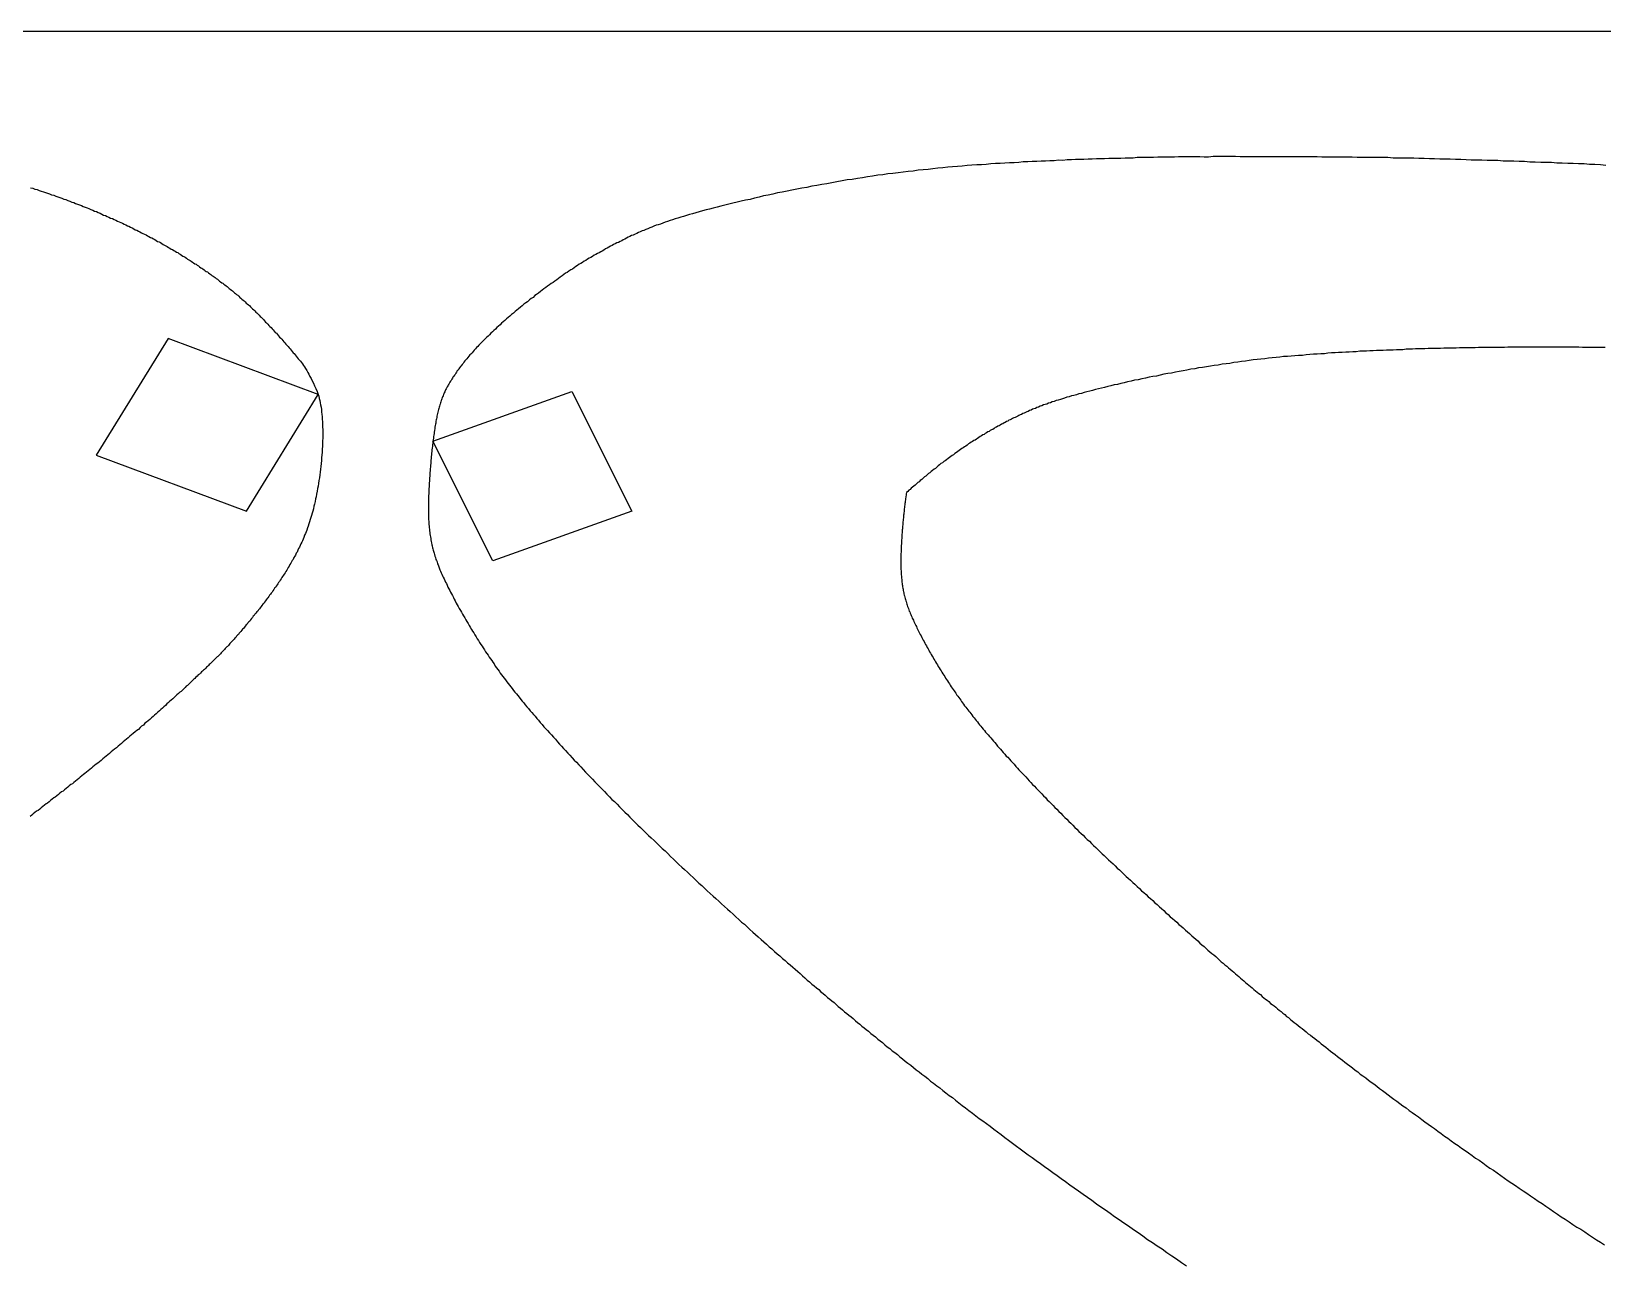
# Model space of a CAD drawing. Header units: millimetres. Extents: x 41 to 1041, y 1148 to 1248.
# Drawn here: x 212.14 to 248.56, y 1219.2 to 1247.8 of the extents above; entities that cross this region are included whole.
import ezdxf

# ---------------------------------------------------------------- set-up
doc = ezdxf.new("R2010")
doc.units = ezdxf.units.MM

msp = doc.modelspace()

# ---------------------------------------------------------------- linework, layer by layer
msp.add_line((1041.281, 1247.802), (41.311, 1247.802))
at = {"color": 3}
for p, q in [((215.309, 1240.685), (213.642, 1237.98)), ((218.789, 1239.387), (215.309, 1240.685)), ((217.122, 1236.682), (218.789, 1239.387)), ((221.447, 1238.305), (224.666, 1239.454)), ((224.666, 1239.454), (226.053, 1236.682)), ((222.835, 1235.533), (221.447, 1238.305)), ((213.642, 1237.98), (217.122, 1236.682)), ((226.053, 1236.682), (222.835, 1235.533))]:
    msp.add_line(p, q, dxfattribs=at)
for points in [[(248.634, 1244.698, 0), (248.507, 1244.708, 0), (248.38, 1244.718, 0), (248.253, 1244.719, 0), (248.126, 1244.729, 0), (248, 1244.73, 0), (247.873, 1244.74, 0), (247.747, 1244.741, 0), (247.622, 1244.751, 0), (247.496, 1244.752, 0), (247.371, 1244.762, 0), (247.246, 1244.763, 0), (247.121, 1244.763, 0), (246.996, 1244.773, 0), (246.871, 1244.774, 0), (246.747, 1244.784, 0), (246.623, 1244.785, 0), (246.499, 1244.795, 0), (246.375, 1244.796, 0), (246.251, 1244.796, 0), (246.128, 1244.807, 0), (246.005, 1244.807, 0), (245.882, 1244.808, 0), (245.759, 1244.818, 0), (245.637, 1244.818, 0), (245.514, 1244.819, 0), (245.392, 1244.829, 0), (245.27, 1244.83, 0), (245.148, 1244.83, 0), (245.027, 1244.841, 0), (244.905, 1244.841, 0), (244.784, 1244.842, 0), (244.663, 1244.852, 0), (244.542, 1244.852, 0), (244.421, 1244.853, 0), (244.301, 1244.853, 0), (244.181, 1244.864, 0), (244.06, 1244.864, 0), (243.94, 1244.865, 0), (243.821, 1244.865, 0), (243.701, 1244.865, 0), (243.582, 1244.876, 0), (243.462, 1244.876, 0), (243.343, 1244.877, 0), (243.225, 1244.877, 0), (243.106, 1244.878, 0), (242.988, 1244.878, 0), (242.87, 1244.878, 0), (242.752, 1244.889, 0), (242.634, 1244.889, 0), (242.517, 1244.89, 0), (242.4, 1244.89, 0), (242.284, 1244.891, 0), (242.168, 1244.891, 0), (242.052, 1244.891, 0), (241.937, 1244.892, 0), (241.822, 1244.892, 0), (241.707, 1244.893, 0), (241.593, 1244.893, 0), (241.479, 1244.894, 0), (241.366, 1244.894, 0), (241.253, 1244.894, 0), (241.141, 1244.895, 0), (241.029, 1244.895, 0), (240.918, 1244.896, 0), (240.807, 1244.896, 0), (240.697, 1244.896, 0), (240.588, 1244.897, 0), (240.479, 1244.897, 0), (240.37, 1244.898, 0), (240.263, 1244.898, 0), (240.155, 1244.898, 0), (240.049, 1244.899, 0), (239.943, 1244.899, 0), (239.838, 1244.899, 0), (239.734, 1244.9, 0), (239.63, 1244.9, 0), (239.527, 1244.901, 0), (239.425, 1244.891, 0), (239.324, 1244.891, 0), (239.223, 1244.892, 0), (239.123, 1244.892, 0), (239.023, 1244.892, 0), (238.925, 1244.893, 0), (238.826, 1244.893, 0), (238.729, 1244.894, 0), (238.631, 1244.884, 0), (238.535, 1244.884, 0), (238.438, 1244.885, 0), (238.342, 1244.885, 0), (238.247, 1244.885, 0), (238.151, 1244.876, 0), (238.056, 1244.876, 0), (237.961, 1244.876, 0), (237.866, 1244.877, 0), (237.772, 1244.877, 0), (237.677, 1244.867, 0), (237.583, 1244.868, 0), (237.488, 1244.868, 0), (237.394, 1244.858, 0), (237.299, 1244.859, 0), (237.205, 1244.859, 0), (237.11, 1244.859, 0), (237.015, 1244.85, 0), (236.92, 1244.85, 0), (236.824, 1244.85, 0), (236.729, 1244.841, 0), (236.633, 1244.841, 0), (236.536, 1244.832, 0), (236.439, 1244.832, 0), (236.342, 1244.832, 0), (236.244, 1244.823, 0), (236.146, 1244.823, 0), (236.047, 1244.813, 0), (235.948, 1244.814, 0), (235.848, 1244.804, 0), (235.747, 1244.804, 0), (235.645, 1244.795, 0), (235.543, 1244.795, 0), (235.44, 1244.785, 0), (235.337, 1244.786, 0), (235.233, 1244.776, 0), (235.128, 1244.777, 0), (235.023, 1244.767, 0), (234.917, 1244.757, 0), (234.81, 1244.758, 0), (234.703, 1244.748, 0), (234.596, 1244.739, 0), (234.488, 1244.739, 0), (234.379, 1244.729, 0), (234.269, 1244.72, 0), (234.159, 1244.71, 0), (234.049, 1244.711, 0), (233.938, 1244.701, 0), (233.827, 1244.691, 0), (233.715, 1244.682, 0), (233.603, 1244.672, 0), (233.49, 1244.663, 0), (233.377, 1244.653, 0), (233.264, 1244.643, 0), (233.15, 1244.634, 0), (233.036, 1244.614, 0), (232.921, 1244.605, 0), (232.806, 1244.595, 0), (232.691, 1244.585, 0), (232.575, 1244.566, 0), (232.459, 1244.556, 0), (232.343, 1244.537, 0), (232.226, 1244.527, 0), (232.109, 1244.508, 0), (231.992, 1244.498, 0), (231.875, 1244.478, 0), (231.757, 1244.469, 0), (231.638, 1244.449, 0), (231.52, 1244.43, 0), (231.402, 1244.41, 0), (231.283, 1244.391, 0), (231.165, 1244.371, 0), (231.046, 1244.361, 0), (230.928, 1244.342, 0), (230.81, 1244.312, 0), (230.693, 1244.293, 0), (230.575, 1244.273, 0), (230.458, 1244.254, 0), (230.342, 1244.234, 0), (230.226, 1244.214, 0), (230.11, 1244.185, 0), (229.995, 1244.165, 0), (229.881, 1244.146, 0), (229.768, 1244.126, 0), (229.655, 1244.097, 0), (229.544, 1244.077, 0), (229.434, 1244.057, 0), (229.324, 1244.028, 0), (229.216, 1244.008, 0), (229.109, 1243.988, 0), (229.004, 1243.959, 0), (228.899, 1243.939, 0), (228.796, 1243.91, 0), (228.694, 1243.89, 0), (228.594, 1243.87, 0), (228.496, 1243.841, 0), (228.399, 1243.821, 0), (228.305, 1243.801, 0), (228.212, 1243.772, 0), (228.121, 1243.752, 0), (228.031, 1243.732, 0), (227.944, 1243.703, 0), (227.859, 1243.683, 0), (227.776, 1243.663, 0), (227.696, 1243.644, 0), (227.616, 1243.624, 0), (227.54, 1243.594, 0), (227.466, 1243.574, 0), (227.394, 1243.555, 0), (227.324, 1243.535, 0), (227.256, 1243.515, 0), (227.19, 1243.495, 0), (227.125, 1243.476, 0), (227.063, 1243.456, 0), (227.002, 1243.436, 0), (226.943, 1243.416, 0), (226.885, 1243.397, 0), (226.829, 1243.377, 0), (226.773, 1243.357, 0), (226.72, 1243.337, 0), (226.668, 1243.317, 0), (226.618, 1243.308, 0), (226.569, 1243.288, 0), (226.52, 1243.268, 0), (226.473, 1243.248, 0), (226.427, 1243.228, 0), (226.382, 1243.208, 0), (226.338, 1243.189, 0), (226.295, 1243.179, 0), (226.253, 1243.159, 0), (226.211, 1243.139, 0), (226.17, 1243.119, 0), (226.13, 1243.099, 0), (226.089, 1243.079, 0), (226.05, 1243.07, 0), (226.011, 1243.05, 0), (225.972, 1243.03, 0), (225.934, 1243.01, 0), (225.897, 1242.99, 0), (225.859, 1242.97, 0), (225.821, 1242.95, 0), (225.784, 1242.931, 0), (225.747, 1242.911, 0), (225.709, 1242.901, 0), (225.672, 1242.881, 0), (225.634, 1242.861, 0), (225.597, 1242.841, 0), (225.56, 1242.821, 0), (225.521, 1242.802, 0), (225.484, 1242.782, 0), (225.446, 1242.762, 0), (225.409, 1242.732, 0), (225.371, 1242.712, 0), (225.334, 1242.692, 0), (225.296, 1242.672, 0), (225.259, 1242.652, 0), (225.221, 1242.633, 0), (225.183, 1242.613, 0), (225.145, 1242.583, 0), (225.107, 1242.563, 0), (225.069, 1242.543, 0), (225.03, 1242.523, 0), (224.991, 1242.493, 0), (224.953, 1242.474, 0), (224.914, 1242.444, 0), (224.875, 1242.424, 0), (224.837, 1242.404, 0), (224.798, 1242.374, 0), (224.758, 1242.354, 0), (224.719, 1242.324, 0), (224.68, 1242.295, 0), (224.64, 1242.275, 0), (224.599, 1242.245, 0), (224.559, 1242.215, 0), (224.519, 1242.195, 0), (224.479, 1242.165, 0), (224.438, 1242.135, 0), (224.397, 1242.106, 0), (224.356, 1242.076, 0), (224.315, 1242.046, 0), (224.273, 1242.016, 0), (224.231, 1241.986, 0), (224.189, 1241.956, 0), (224.147, 1241.927, 0), (224.105, 1241.897, 0), (224.063, 1241.867, 0), (224.02, 1241.837, 0), (223.978, 1241.807, 0), (223.936, 1241.777, 0), (223.893, 1241.737, 0), (223.85, 1241.708, 0), (223.808, 1241.678, 0), (223.766, 1241.638, 0), (223.723, 1241.608, 0), (223.681, 1241.578, 0), (223.639, 1241.538, 0), (223.598, 1241.509, 0), (223.556, 1241.479, 0), (223.513, 1241.439, 0), (223.472, 1241.409, 0), (223.431, 1241.369, 0), (223.39, 1241.339, 0), (223.35, 1241.309, 0), (223.31, 1241.27, 0), (223.27, 1241.24, 0), (223.231, 1241.2, 0), (223.191, 1241.17, 0), (223.152, 1241.14, 0), (223.113, 1241.1, 0), (223.075, 1241.07, 0), (223.038, 1241.041, 0), (223.001, 1241.001, 0), (222.965, 1240.971, 0), (222.929, 1240.941, 0), (222.893, 1240.901, 0), (222.857, 1240.871, 0), (222.823, 1240.841, 0), (222.79, 1240.811, 0), (222.757, 1240.772, 0), (222.724, 1240.742, 0), (222.692, 1240.712, 0), (222.661, 1240.682, 0), (222.63, 1240.652, 0), (222.6, 1240.622, 0), (222.569, 1240.592, 0), (222.54, 1240.562, 0), (222.512, 1240.532, 0), (222.484, 1240.503, 0), (222.457, 1240.473, 0), (222.43, 1240.443, 0), (222.403, 1240.413, 0), (222.377, 1240.383, 0), (222.352, 1240.353, 0), (222.326, 1240.323, 0), (222.302, 1240.303, 0), (222.278, 1240.273, 0), (222.255, 1240.243, 0), (222.232, 1240.213, 0), (222.21, 1240.194, 0), (222.188, 1240.164, 0), (222.166, 1240.134, 0), (222.145, 1240.104, 0), (222.125, 1240.084, 0), (222.104, 1240.054, 0), (222.084, 1240.034, 0), (222.065, 1240.004, 0), (222.046, 1239.984, 0), (222.028, 1239.954, 0), (222.01, 1239.934, 0), (221.993, 1239.904, 0), (221.976, 1239.884, 0), (221.959, 1239.854, 0), (221.943, 1239.835, 0), (221.927, 1239.815, 0), (221.911, 1239.785, 0), (221.896, 1239.765, 0), (221.881, 1239.745, 0), (221.867, 1239.715, 0), (221.853, 1239.695, 0), (221.839, 1239.675, 0), (221.826, 1239.645, 0), (221.813, 1239.625, 0), (221.8, 1239.605, 0), (221.788, 1239.585, 0), (221.776, 1239.565, 0), (221.764, 1239.535, 0), (221.752, 1239.515, 0), (221.741, 1239.495, 0), (221.73, 1239.475, 0), (221.72, 1239.445, 0), (221.709, 1239.425, 0), (221.699, 1239.405, 0), (221.69, 1239.385, 0), (221.68, 1239.355, 0), (221.671, 1239.335, 0), (221.662, 1239.316, 0), (221.653, 1239.286, 0), (221.645, 1239.266, 0), (221.636, 1239.246, 0), (221.627, 1239.216, 0), (221.619, 1239.196, 0), (221.612, 1239.166, 0), (221.604, 1239.146, 0), (221.597, 1239.116, 0), (221.589, 1239.096, 0), (221.582, 1239.066, 0)], [(212.122, 1244.176, 0), (212.172, 1244.166, 0), (212.221, 1244.146, 0), (212.27, 1244.136, 0), (212.319, 1244.116, 0), (212.368, 1244.096, 0), (212.417, 1244.086, 0), (212.465, 1244.066, 0), (212.513, 1244.056, 0), (212.561, 1244.036, 0), (212.609, 1244.016, 0), (212.657, 1244.006, 0), (212.704, 1243.986, 0), (212.751, 1243.966, 0), (212.798, 1243.956, 0), (212.845, 1243.936, 0), (212.891, 1243.916, 0), (212.938, 1243.906, 0), (212.984, 1243.886, 0), (213.029, 1243.866, 0), (213.075, 1243.846, 0), (213.12, 1243.836, 0), (213.165, 1243.816, 0), (213.21, 1243.796, 0), (213.255, 1243.786, 0), (213.299, 1243.766, 0), (213.343, 1243.746, 0), (213.387, 1243.726, 0), (213.431, 1243.716, 0), (213.474, 1243.696, 0), (213.518, 1243.676, 0), (213.561, 1243.656, 0), (213.603, 1243.636, 0), (213.646, 1243.626, 0), (213.688, 1243.606, 0), (213.73, 1243.586, 0), (213.771, 1243.566, 0), (213.813, 1243.546, 0), (213.854, 1243.536, 0), (213.895, 1243.516, 0), (213.935, 1243.496, 0), (213.976, 1243.476, 0), (214.016, 1243.466, 0), (214.055, 1243.446, 0), (214.095, 1243.426, 0), (214.134, 1243.406, 0), (214.173, 1243.386, 0), (214.212, 1243.376, 0), (214.25, 1243.356, 0), (214.288, 1243.336, 0), (214.326, 1243.316, 0), (214.364, 1243.296, 0), (214.401, 1243.286, 0), (214.438, 1243.266, 0), (214.475, 1243.246, 0), (214.512, 1243.226, 0), (214.548, 1243.206, 0), (214.584, 1243.196, 0), (214.62, 1243.176, 0), (214.656, 1243.156, 0), (214.691, 1243.136, 0), (214.726, 1243.116, 0), (214.761, 1243.106, 0), (214.796, 1243.086, 0), (214.83, 1243.066, 0), (214.864, 1243.046, 0), (214.898, 1243.026, 0), (214.932, 1243.016, 0), (214.966, 1242.996, 0), (214.999, 1242.976, 0), (215.032, 1242.956, 0), (215.065, 1242.936, 0), (215.097, 1242.926, 0), (215.13, 1242.906, 0), (215.162, 1242.886, 0), (215.194, 1242.866, 0), (215.225, 1242.846, 0), (215.257, 1242.836, 0), (215.288, 1242.816, 0), (215.319, 1242.796, 0), (215.35, 1242.776, 0), (215.381, 1242.756, 0), (215.411, 1242.746, 0), (215.441, 1242.726, 0), (215.471, 1242.706, 0), (215.501, 1242.686, 0), (215.531, 1242.676, 0), (215.56, 1242.656, 0), (215.589, 1242.636, 0), (215.619, 1242.616, 0), (215.647, 1242.596, 0), (215.676, 1242.586, 0), (215.705, 1242.566, 0), (215.733, 1242.546, 0), (215.761, 1242.526, 0), (215.79, 1242.506, 0), (215.818, 1242.496, 0), (215.845, 1242.476, 0), (215.873, 1242.456, 0), (215.9, 1242.436, 0), (215.928, 1242.416, 0), (215.955, 1242.406, 0), (215.982, 1242.386, 0), (216.009, 1242.366, 0), (216.036, 1242.346, 0), (216.063, 1242.326, 0), (216.089, 1242.316, 0), (216.116, 1242.296, 0), (216.142, 1242.276, 0), (216.168, 1242.256, 0), (216.194, 1242.236, 0), (216.22, 1242.226, 0), (216.246, 1242.206, 0), (216.272, 1242.186, 0), (216.298, 1242.166, 0), (216.324, 1242.146, 0), (216.349, 1242.126, 0), (216.375, 1242.116, 0), (216.4, 1242.096, 0), (216.425, 1242.076, 0), (216.451, 1242.056, 0), (216.476, 1242.036, 0), (216.501, 1242.016, 0), (216.526, 1241.996, 0), (216.551, 1241.976, 0), (216.576, 1241.966, 0), (216.601, 1241.946, 0), (216.626, 1241.926, 0), (216.651, 1241.906, 0), (216.675, 1241.886, 0), (216.7, 1241.866, 0), (216.725, 1241.846, 0), (216.749, 1241.826, 0), (216.774, 1241.806, 0), (216.799, 1241.786, 0), (216.823, 1241.766, 0), (216.848, 1241.746, 0), (216.873, 1241.726, 0), (216.897, 1241.706, 0), (216.922, 1241.686, 0), (216.946, 1241.666, 0), (216.971, 1241.636, 0), (216.995, 1241.616, 0), (217.02, 1241.596, 0), (217.044, 1241.576, 0), (217.069, 1241.556, 0), (217.094, 1241.536, 0), (217.118, 1241.506, 0), (217.143, 1241.486, 0), (217.168, 1241.466, 0), (217.192, 1241.446, 0), (217.217, 1241.416, 0), (217.242, 1241.396, 0), (217.267, 1241.376, 0), (217.292, 1241.346, 0), (217.317, 1241.326, 0), (217.341, 1241.296, 0), (217.366, 1241.276, 0), (217.392, 1241.246, 0), (217.417, 1241.226, 0), (217.442, 1241.196, 0), (217.467, 1241.176, 0), (217.492, 1241.146, 0), (217.517, 1241.126, 0), (217.542, 1241.096, 0), (217.567, 1241.066, 0), (217.592, 1241.046, 0), (217.618, 1241.016, 0), (217.643, 1240.986, 0), (217.668, 1240.966, 0), (217.693, 1240.936, 0), (217.718, 1240.906, 0), (217.743, 1240.886, 0), (217.768, 1240.856, 0), (217.793, 1240.826, 0), (217.818, 1240.806, 0), (217.843, 1240.776, 0), (217.868, 1240.746, 0), (217.892, 1240.716, 0), (217.917, 1240.696, 0), (217.942, 1240.666, 0), (217.967, 1240.636, 0), (217.991, 1240.606, 0), (218.016, 1240.586, 0), (218.04, 1240.556, 0), (218.064, 1240.526, 0), (218.089, 1240.496, 0), (218.113, 1240.466, 0), (218.137, 1240.446, 0), (218.161, 1240.416, 0), (218.185, 1240.386, 0), (218.208, 1240.356, 0), (218.232, 1240.336, 0), (218.256, 1240.306, 0), (218.279, 1240.276, 0), (218.303, 1240.246, 0), (218.326, 1240.216, 0), (218.35, 1240.186, 0), (218.374, 1240.156, 0), (218.398, 1240.126, 0), (218.422, 1240.096, 0), (218.446, 1240.056, 0), (218.47, 1240.026, 0), (218.495, 1239.986, 0), (218.52, 1239.946, 0), (218.545, 1239.896, 0), (218.57, 1239.856, 0), (218.596, 1239.806, 0), (218.622, 1239.756, 0), (218.649, 1239.706, 0), (218.676, 1239.646, 0), (218.704, 1239.586, 0), (218.732, 1239.526, 0), (218.76, 1239.456, 0), (218.789, 1239.386, 0)], [(248.614, 1240.478, 0), (248.525, 1240.478, 0), (248.437, 1240.478, 0), (248.35, 1240.479, 0), (248.262, 1240.479, 0), (248.175, 1240.479, 0), (248.089, 1240.479, 0), (248.002, 1240.48, 0), (247.916, 1240.48, 0), (247.83, 1240.48, 0), (247.745, 1240.481, 0), (247.66, 1240.481, 0), (247.575, 1240.481, 0), (247.491, 1240.482, 0), (247.407, 1240.482, 0), (247.324, 1240.482, 0), (247.241, 1240.483, 0), (247.158, 1240.483, 0), (247.076, 1240.483, 0), (246.994, 1240.483, 0), (246.913, 1240.484, 0), (246.833, 1240.484, 0), (246.752, 1240.484, 0), (246.672, 1240.485, 0), (246.593, 1240.485, 0), (246.514, 1240.485, 0), (246.436, 1240.485, 0), (246.358, 1240.486, 0), (246.281, 1240.476, 0), (246.205, 1240.476, 0), (246.128, 1240.477, 0), (246.052, 1240.477, 0), (245.977, 1240.477, 0), (245.902, 1240.477, 0), (245.827, 1240.478, 0), (245.752, 1240.478, 0), (245.678, 1240.478, 0), (245.604, 1240.469, 0), (245.531, 1240.469, 0), (245.457, 1240.469, 0), (245.384, 1240.469, 0), (245.311, 1240.47, 0), (245.238, 1240.47, 0), (245.166, 1240.46, 0), (245.093, 1240.46, 0), (245.021, 1240.461, 0), (244.948, 1240.461, 0), (244.876, 1240.461, 0), (244.803, 1240.451, 0), (244.731, 1240.452, 0), (244.658, 1240.452, 0), (244.586, 1240.452, 0), (244.513, 1240.452, 0), (244.44, 1240.443, 0), (244.368, 1240.443, 0), (244.295, 1240.443, 0), (244.221, 1240.444, 0), (244.148, 1240.434, 0), (244.074, 1240.434, 0), (244, 1240.434, 0), (243.926, 1240.425, 0), (243.852, 1240.425, 0), (243.777, 1240.425, 0), (243.702, 1240.415, 0), (243.626, 1240.416, 0), (243.55, 1240.416, 0), (243.474, 1240.406, 0), (243.397, 1240.407, 0), (243.319, 1240.407, 0), (243.242, 1240.397, 0), (243.163, 1240.397, 0), (243.085, 1240.388, 0), (243.005, 1240.388, 0), (242.926, 1240.388, 0), (242.846, 1240.379, 0), (242.765, 1240.379, 0), (242.684, 1240.369, 0), (242.603, 1240.369, 0), (242.521, 1240.36, 0), (242.439, 1240.36, 0), (242.357, 1240.35, 0), (242.274, 1240.351, 0), (242.191, 1240.341, 0), (242.107, 1240.331, 0), (242.023, 1240.332, 0), (241.939, 1240.322, 0), (241.854, 1240.322, 0), (241.769, 1240.312, 0), (241.683, 1240.303, 0), (241.597, 1240.293, 0), (241.511, 1240.293, 0), (241.425, 1240.284, 0), (241.338, 1240.274, 0), (241.251, 1240.264, 0), (241.164, 1240.265, 0), (241.077, 1240.255, 0), (240.989, 1240.245, 0), (240.901, 1240.236, 0), (240.813, 1240.226, 0), (240.724, 1240.216, 0), (240.636, 1240.207, 0), (240.547, 1240.197, 0), (240.458, 1240.187, 0), (240.368, 1240.178, 0), (240.279, 1240.158, 0), (240.189, 1240.148, 0), (240.099, 1240.139, 0), (240.009, 1240.129, 0), (239.919, 1240.109, 0), (239.828, 1240.1, 0), (239.738, 1240.09, 0), (239.647, 1240.07, 0), (239.556, 1240.06, 0), (239.465, 1240.041, 0), (239.374, 1240.031, 0), (239.283, 1240.011, 0), (239.192, 1240.002, 0), (239.102, 1239.982, 0), (239.012, 1239.972, 0), (238.922, 1239.953, 0), (238.832, 1239.933, 0), (238.743, 1239.923, 0), (238.654, 1239.904, 0), (238.565, 1239.884, 0), (238.477, 1239.874, 0), (238.389, 1239.855, 0), (238.302, 1239.835, 0), (238.215, 1239.815, 0), (238.129, 1239.806, 0), (238.044, 1239.786, 0), (237.96, 1239.766, 0), (237.875, 1239.747, 0), (237.792, 1239.727, 0), (237.709, 1239.717, 0), (237.628, 1239.697, 0), (237.548, 1239.678, 0), (237.468, 1239.658, 0), (237.39, 1239.638, 0), (237.312, 1239.619, 0), (237.236, 1239.609, 0), (237.161, 1239.589, 0), (237.086, 1239.569, 0), (237.014, 1239.55, 0), (236.942, 1239.53, 0), (236.872, 1239.52, 0), (236.802, 1239.5, 0), (236.734, 1239.481, 0), (236.668, 1239.461, 0), (236.603, 1239.451, 0), (236.54, 1239.431, 0), (236.478, 1239.412, 0), (236.418, 1239.402, 0), (236.359, 1239.382, 0), (236.302, 1239.362, 0), (236.246, 1239.353, 0), (236.192, 1239.333, 0), (236.139, 1239.323, 0), (236.087, 1239.303, 0), (236.037, 1239.283, 0), (235.988, 1239.273, 0), (235.94, 1239.254, 0), (235.893, 1239.244, 0), (235.848, 1239.224, 0), (235.802, 1239.214, 0), (235.759, 1239.194, 0), (235.717, 1239.184, 0), (235.675, 1239.165, 0), (235.635, 1239.155, 0), (235.596, 1239.145, 0), (235.557, 1239.125, 0), (235.519, 1239.115, 0), (235.482, 1239.095, 0), (235.446, 1239.085, 0), (235.411, 1239.066, 0), (235.376, 1239.056, 0), (235.342, 1239.046, 0), (235.309, 1239.026, 0), (235.276, 1239.016, 0), (235.244, 1238.996, 0), (235.212, 1238.986, 0), (235.18, 1238.966, 0), (235.149, 1238.957, 0), (235.119, 1238.947, 0), (235.088, 1238.927, 0), (235.058, 1238.917, 0), (235.028, 1238.897, 0), (234.999, 1238.887, 0), (234.97, 1238.867, 0), (234.941, 1238.857, 0), (234.912, 1238.847, 0), (234.883, 1238.827, 0), (234.855, 1238.818, 0), (234.826, 1238.798, 0), (234.797, 1238.788, 0), (234.769, 1238.768, 0), (234.74, 1238.758, 0), (234.711, 1238.738, 0), (234.683, 1238.728, 0), (234.654, 1238.708, 0), (234.625, 1238.698, 0), (234.597, 1238.679, 0), (234.567, 1238.659, 0), (234.538, 1238.649, 0), (234.509, 1238.629, 0), (234.481, 1238.619, 0), (234.452, 1238.599, 0), (234.423, 1238.579, 0), (234.394, 1238.569, 0), (234.365, 1238.549, 0), (234.336, 1238.529, 0), (234.307, 1238.52, 0), (234.278, 1238.5, 0), (234.248, 1238.48, 0), (234.219, 1238.46, 0), (234.19, 1238.45, 0), (234.16, 1238.43, 0), (234.131, 1238.41, 0), (234.1, 1238.39, 0), (234.07, 1238.37, 0), (234.041, 1238.351, 0), (234.011, 1238.331, 0), (233.981, 1238.321, 0), (233.95, 1238.301, 0), (233.92, 1238.281, 0), (233.89, 1238.261, 0), (233.859, 1238.241, 0), (233.829, 1238.211, 0), (233.798, 1238.191, 0), (233.767, 1238.172, 0), (233.736, 1238.152, 0), (233.705, 1238.132, 0), (233.672, 1238.112, 0), (233.641, 1238.092, 0), (233.609, 1238.062, 0), (233.578, 1238.042, 0), (233.546, 1238.022, 0), (233.514, 1237.992, 0), (233.482, 1237.973, 0), (233.449, 1237.953, 0), (233.417, 1237.923, 0), (233.385, 1237.903, 0), (233.352, 1237.873, 0), (233.32, 1237.853, 0), (233.286, 1237.833, 0), (233.254, 1237.803, 0), (233.221, 1237.784, 0), (233.189, 1237.754, 0), (233.156, 1237.734, 0), (233.124, 1237.704, 0), (233.092, 1237.674, 0), (233.06, 1237.654, 0), (233.027, 1237.624, 0), (232.995, 1237.604, 0), (232.963, 1237.574, 0), (232.931, 1237.555, 0), (232.899, 1237.525, 0), (232.867, 1237.495, 0), (232.836, 1237.475, 0), (232.805, 1237.445, 0), (232.774, 1237.415, 0), (232.743, 1237.395, 0), (232.713, 1237.365, 0), (232.683, 1237.345, 0), (232.653, 1237.316, 0), (232.622, 1237.286, 0), (232.592, 1237.266, 0), (232.563, 1237.236, 0), (232.534, 1237.216, 0), (232.506, 1237.186, 0), (232.478, 1237.166, 0), (232.45, 1237.136, 0), (232.422, 1237.116, 0)], [(218.789, 1239.386, 0), (218.802, 1239.346, 0), (218.813, 1239.296, 0), (218.824, 1239.246, 0), (218.834, 1239.196, 0), (218.844, 1239.146, 0), (218.852, 1239.096, 0), (218.86, 1239.036, 0), (218.866, 1238.986, 0), (218.872, 1238.926, 0), (218.877, 1238.876, 0), (218.882, 1238.816, 0), (218.885, 1238.756, 0), (218.888, 1238.696, 0), (218.89, 1238.636, 0), (218.891, 1238.566, 0), (218.892, 1238.506, 0), (218.891, 1238.446, 0), (218.891, 1238.376, 0), (218.889, 1238.316, 0), (218.887, 1238.246, 0), (218.884, 1238.186, 0), (218.881, 1238.116, 0), (218.876, 1238.046, 0), (218.872, 1237.986, 0), (218.866, 1237.916, 0), (218.861, 1237.856, 0), (218.854, 1237.786, 0), (218.847, 1237.716, 0), (218.84, 1237.656, 0), (218.832, 1237.586, 0), (218.823, 1237.526, 0), (218.814, 1237.456, 0), (218.805, 1237.396, 0), (218.795, 1237.326, 0), (218.785, 1237.266, 0), (218.774, 1237.206, 0), (218.763, 1237.146, 0), (218.751, 1237.076, 0), (218.739, 1237.016, 0), (218.727, 1236.966, 0), (218.714, 1236.906, 0), (218.701, 1236.846, 0), (218.688, 1236.796, 0), (218.675, 1236.736, 0), (218.661, 1236.686, 0), (218.646, 1236.636, 0), (218.632, 1236.586, 0), (218.617, 1236.536, 0), (218.602, 1236.486, 0), (218.587, 1236.436, 0), (218.571, 1236.386, 0), (218.555, 1236.336, 0), (218.539, 1236.296, 0), (218.523, 1236.246, 0), (218.507, 1236.206, 0), (218.49, 1236.166, 0), (218.473, 1236.126, 0), (218.456, 1236.076, 0), (218.439, 1236.036, 0), (218.422, 1235.996, 0), (218.404, 1235.966, 0), (218.387, 1235.926, 0), (218.369, 1235.886, 0), (218.351, 1235.846, 0), (218.333, 1235.816, 0), (218.315, 1235.776, 0), (218.297, 1235.736, 0), (218.278, 1235.706, 0), (218.26, 1235.666, 0), (218.242, 1235.636, 0), (218.223, 1235.606, 0), (218.205, 1235.566, 0), (218.186, 1235.536, 0), (218.168, 1235.506, 0), (218.149, 1235.476, 0), (218.13, 1235.446, 0), (218.112, 1235.406, 0), (218.093, 1235.376, 0), (218.075, 1235.346, 0), (218.056, 1235.316, 0), (218.038, 1235.286, 0), (218.019, 1235.256, 0), (218, 1235.226, 0), (217.982, 1235.196, 0), (217.963, 1235.166, 0), (217.944, 1235.146, 0), (217.926, 1235.116, 0), (217.907, 1235.086, 0), (217.888, 1235.056, 0), (217.869, 1235.026, 0), (217.851, 1234.996, 0), (217.832, 1234.976, 0), (217.813, 1234.946, 0), (217.794, 1234.916, 0), (217.775, 1234.896, 0), (217.756, 1234.866, 0), (217.737, 1234.836, 0), (217.718, 1234.806, 0), (217.699, 1234.786, 0), (217.68, 1234.756, 0), (217.66, 1234.736, 0), (217.641, 1234.706, 0), (217.622, 1234.676, 0), (217.602, 1234.656, 0), (217.583, 1234.626, 0), (217.563, 1234.606, 0), (217.543, 1234.576, 0), (217.524, 1234.546, 0), (217.504, 1234.526, 0), (217.484, 1234.496, 0), (217.464, 1234.476, 0), (217.444, 1234.446, 0), (217.424, 1234.416, 0), (217.404, 1234.396, 0), (217.384, 1234.366, 0), (217.363, 1234.346, 0), (217.343, 1234.316, 0), (217.322, 1234.296, 0), (217.302, 1234.266, 0), (217.282, 1234.246, 0), (217.261, 1234.216, 0), (217.241, 1234.196, 0), (217.22, 1234.166, 0), (217.2, 1234.136, 0), (217.179, 1234.116, 0), (217.159, 1234.096, 0), (217.138, 1234.066, 0), (217.118, 1234.046, 0), (217.097, 1234.016, 0), (217.077, 1233.996, 0), (217.057, 1233.966, 0), (217.036, 1233.946, 0), (217.016, 1233.926, 0), (216.996, 1233.896, 0), (216.976, 1233.876, 0), (216.956, 1233.856, 0), (216.936, 1233.826, 0), (216.916, 1233.806, 0), (216.896, 1233.786, 0), (216.876, 1233.756, 0), (216.857, 1233.736, 0), (216.837, 1233.716, 0), (216.818, 1233.696, 0), (216.799, 1233.676, 0), (216.78, 1233.656, 0), (216.761, 1233.636, 0), (216.742, 1233.616, 0), (216.723, 1233.596, 0), (216.704, 1233.566, 0), (216.686, 1233.546, 0), (216.667, 1233.536, 0), (216.649, 1233.516, 0), (216.63, 1233.496, 0), (216.612, 1233.476, 0), (216.593, 1233.456, 0), (216.575, 1233.436, 0), (216.556, 1233.416, 0), (216.538, 1233.396, 0), (216.519, 1233.376, 0), (216.5, 1233.356, 0), (216.481, 1233.336, 0), (216.463, 1233.316, 0), (216.443, 1233.306, 0), (216.424, 1233.286, 0), (216.405, 1233.266, 0), (216.385, 1233.246, 0), (216.365, 1233.226, 0), (216.345, 1233.206, 0), (216.325, 1233.186, 0), (216.304, 1233.166, 0), (216.283, 1233.146, 0), (216.262, 1233.126, 0), (216.241, 1233.106, 0), (216.219, 1233.086, 0), (216.197, 1233.066, 0), (216.175, 1233.036, 0), (216.152, 1233.016, 0), (216.129, 1232.996, 0), (216.105, 1232.976, 0), (216.081, 1232.956, 0), (216.056, 1232.926, 0), (216.032, 1232.906, 0), (216.006, 1232.886, 0), (215.98, 1232.856, 0), (215.954, 1232.836, 0), (215.928, 1232.806, 0), (215.901, 1232.786, 0), (215.873, 1232.756, 0), (215.845, 1232.726, 0), (215.817, 1232.706, 0), (215.788, 1232.676, 0), (215.759, 1232.646, 0), (215.73, 1232.626, 0), (215.7, 1232.596, 0), (215.67, 1232.566, 0), (215.639, 1232.536, 0), (215.608, 1232.506, 0), (215.577, 1232.486, 0), (215.546, 1232.456, 0), (215.514, 1232.426, 0), (215.481, 1232.396, 0), (215.449, 1232.366, 0), (215.416, 1232.336, 0), (215.382, 1232.306, 0), (215.349, 1232.276, 0), (215.315, 1232.246, 0), (215.281, 1232.216, 0), (215.246, 1232.176, 0), (215.211, 1232.146, 0), (215.176, 1232.116, 0), (215.141, 1232.086, 0), (215.105, 1232.056, 0), (215.069, 1232.026, 0), (215.033, 1231.986, 0), (214.996, 1231.956, 0), (214.959, 1231.926, 0), (214.922, 1231.896, 0), (214.885, 1231.856, 0), (214.847, 1231.826, 0), (214.81, 1231.796, 0), (214.772, 1231.766, 0), (214.734, 1231.726, 0), (214.695, 1231.696, 0), (214.657, 1231.666, 0), (214.618, 1231.626, 0), (214.58, 1231.596, 0), (214.541, 1231.566, 0), (214.502, 1231.526, 0), (214.463, 1231.496, 0), (214.423, 1231.466, 0), (214.384, 1231.426, 0), (214.345, 1231.396, 0), (214.306, 1231.366, 0), (214.266, 1231.336, 0), (214.227, 1231.296, 0), (214.188, 1231.266, 0), (214.148, 1231.236, 0), (214.109, 1231.196, 0), (214.069, 1231.166, 0), (214.03, 1231.136, 0), (213.991, 1231.106, 0), (213.952, 1231.066, 0), (213.913, 1231.036, 0), (213.874, 1231.006, 0), (213.835, 1230.976, 0), (213.796, 1230.946, 0), (213.758, 1230.906, 0), (213.719, 1230.876, 0), (213.681, 1230.846, 0), (213.643, 1230.816, 0), (213.605, 1230.786, 0), (213.567, 1230.756, 0), (213.53, 1230.726, 0), (213.492, 1230.696, 0), (213.455, 1230.666, 0), (213.418, 1230.636, 0), (213.381, 1230.606, 0), (213.344, 1230.576, 0), (213.308, 1230.546, 0), (213.271, 1230.516, 0), (213.235, 1230.486, 0), (213.198, 1230.456, 0), (213.162, 1230.426, 0), (213.126, 1230.396, 0), (213.09, 1230.366, 0), (213.054, 1230.346, 0), (213.018, 1230.316, 0), (212.982, 1230.286, 0), (212.946, 1230.256, 0), (212.91, 1230.226, 0), (212.874, 1230.196, 0), (212.838, 1230.176, 0), (212.802, 1230.146, 0), (212.766, 1230.116, 0), (212.73, 1230.086, 0), (212.694, 1230.056, 0), (212.658, 1230.036, 0), (212.622, 1230.006, 0), (212.586, 1229.976, 0), (212.55, 1229.946, 0), (212.514, 1229.916, 0), (212.478, 1229.896, 0), (212.441, 1229.866, 0), (212.405, 1229.836, 0), (212.368, 1229.806, 0), (212.332, 1229.776, 0), (212.295, 1229.746, 0), (212.258, 1229.726, 0), (212.221, 1229.696, 0), (212.184, 1229.666, 0), (212.146, 1229.636, 0), (212.109, 1229.606, 0)], [(221.582, 1239.066, 0), (221.575, 1239.036, 0), (221.568, 1239.006, 0), (221.561, 1238.976, 0), (221.554, 1238.946, 0), (221.547, 1238.916, 0), (221.54, 1238.886, 0), (221.534, 1238.856, 0), (221.528, 1238.826, 0), (221.522, 1238.796, 0), (221.516, 1238.766, 0), (221.51, 1238.726, 0), (221.504, 1238.696, 0), (221.498, 1238.666, 0), (221.492, 1238.626, 0), (221.487, 1238.596, 0), (221.481, 1238.556, 0), (221.476, 1238.516, 0), (221.471, 1238.486, 0), (221.466, 1238.446, 0), (221.46, 1238.416, 0), (221.456, 1238.376, 0), (221.451, 1238.336, 0), (221.446, 1238.296, 0), (221.442, 1238.256, 0), (221.438, 1238.226, 0), (221.433, 1238.186, 0), (221.429, 1238.146, 0), (221.424, 1238.106, 0), (221.42, 1238.066, 0), (221.416, 1238.026, 0), (221.412, 1237.986, 0), (221.409, 1237.946, 0), (221.405, 1237.906, 0), (221.4, 1237.866, 0), (221.397, 1237.826, 0), (221.394, 1237.786, 0), (221.39, 1237.747, 0), (221.387, 1237.707, 0), (221.384, 1237.667, 0), (221.381, 1237.617, 0), (221.377, 1237.577, 0), (221.374, 1237.537, 0), (221.371, 1237.497, 0), (221.368, 1237.457, 0), (221.365, 1237.417, 0), (221.363, 1237.377, 0), (221.36, 1237.337, 0), (221.357, 1237.297, 0), (221.355, 1237.247, 0), (221.353, 1237.207, 0), (221.351, 1237.167, 0), (221.349, 1237.127, 0), (221.348, 1237.087, 0), (221.346, 1237.047, 0), (221.344, 1237.007, 0), (221.343, 1236.967, 0), (221.342, 1236.927, 0), (221.342, 1236.887, 0), (221.341, 1236.847, 0), (221.341, 1236.807, 0), (221.341, 1236.767, 0), (221.34, 1236.727, 0), (221.341, 1236.687, 0), (221.342, 1236.647, 0), (221.343, 1236.607, 0), (221.344, 1236.567, 0), (221.346, 1236.527, 0), (221.347, 1236.487, 0), (221.349, 1236.447, 0), (221.351, 1236.417, 0), (221.354, 1236.377, 0), (221.357, 1236.337, 0), (221.361, 1236.297, 0), (221.364, 1236.267, 0), (221.369, 1236.227, 0), (221.372, 1236.187, 0), (221.377, 1236.157, 0), (221.382, 1236.117, 0), (221.388, 1236.086, 0), (221.394, 1236.046, 0), (221.4, 1236.016, 0), (221.407, 1235.976, 0), (221.414, 1235.946, 0), (221.421, 1235.906, 0), (221.428, 1235.876, 0), (221.437, 1235.836, 0), (221.445, 1235.806, 0), (221.455, 1235.776, 0), (221.464, 1235.736, 0), (221.474, 1235.706, 0), (221.484, 1235.676, 0), (221.494, 1235.636, 0), (221.505, 1235.606, 0), (221.516, 1235.566, 0), (221.528, 1235.536, 0), (221.541, 1235.506, 0), (221.553, 1235.466, 0), (221.567, 1235.436, 0), (221.58, 1235.396, 0), (221.593, 1235.366, 0), (221.608, 1235.326, 0), (221.622, 1235.296, 0), (221.638, 1235.256, 0), (221.654, 1235.226, 0), (221.67, 1235.185, 0), (221.686, 1235.155, 0), (221.704, 1235.115, 0), (221.72, 1235.075, 0), (221.738, 1235.035, 0), (221.757, 1235.005, 0), (221.775, 1234.965, 0), (221.795, 1234.925, 0), (221.815, 1234.885, 0), (221.835, 1234.845, 0), (221.855, 1234.805, 0), (221.876, 1234.765, 0), (221.897, 1234.725, 0), (221.919, 1234.685, 0), (221.942, 1234.644, 0), (221.964, 1234.604, 0), (221.987, 1234.554, 0), (222.01, 1234.514, 0), (222.034, 1234.474, 0), (222.058, 1234.424, 0), (222.082, 1234.384, 0), (222.107, 1234.344, 0), (222.132, 1234.294, 0), (222.156, 1234.254, 0), (222.182, 1234.214, 0), (222.207, 1234.164, 0), (222.233, 1234.123, 0), (222.259, 1234.083, 0), (222.286, 1234.033, 0), (222.311, 1233.993, 0), (222.338, 1233.943, 0), (222.365, 1233.903, 0), (222.392, 1233.863, 0), (222.419, 1233.813, 0), (222.447, 1233.773, 0), (222.473, 1233.723, 0), (222.501, 1233.682, 0), (222.529, 1233.642, 0), (222.556, 1233.592, 0), (222.584, 1233.552, 0), (222.612, 1233.512, 0), (222.64, 1233.472, 0), (222.667, 1233.422, 0), (222.695, 1233.382, 0), (222.723, 1233.342, 0), (222.751, 1233.302, 0), (222.779, 1233.261, 0), (222.808, 1233.221, 0), (222.835, 1233.181, 0), (222.863, 1233.141, 0), (222.892, 1233.091, 0), (222.921, 1233.051, 0), (222.95, 1233.011, 0), (222.979, 1232.971, 0), (223.008, 1232.931, 0), (223.036, 1232.89, 0), (223.066, 1232.85, 0), (223.096, 1232.81, 0), (223.126, 1232.77, 0), (223.157, 1232.73, 0), (223.188, 1232.69, 0), (223.219, 1232.65, 0), (223.25, 1232.61, 0), (223.282, 1232.57, 0), (223.314, 1232.529, 0), (223.347, 1232.489, 0), (223.38, 1232.449, 0), (223.413, 1232.409, 0), (223.447, 1232.369, 0), (223.481, 1232.319, 0), (223.515, 1232.279, 0), (223.551, 1232.239, 0), (223.587, 1232.198, 0), (223.623, 1232.148, 0), (223.66, 1232.108, 0), (223.697, 1232.058, 0), (223.735, 1232.018, 0), (223.774, 1231.968, 0), (223.813, 1231.928, 0), (223.853, 1231.878, 0), (223.894, 1231.837, 0), (223.934, 1231.787, 0), (223.976, 1231.737, 0), (224.018, 1231.687, 0), (224.062, 1231.637, 0), (224.105, 1231.597, 0), (224.15, 1231.546, 0), (224.193, 1231.496, 0), (224.239, 1231.446, 0), (224.285, 1231.396, 0), (224.331, 1231.336, 0), (224.379, 1231.286, 0), (224.425, 1231.235, 0), (224.473, 1231.185, 0), (224.522, 1231.135, 0), (224.571, 1231.075, 0), (224.621, 1231.025, 0), (224.671, 1230.965, 0), (224.721, 1230.914, 0), (224.773, 1230.864, 0), (224.825, 1230.804, 0), (224.877, 1230.754, 0), (224.929, 1230.694, 0), (224.982, 1230.633, 0), (225.036, 1230.583, 0), (225.09, 1230.523, 0), (225.145, 1230.473, 0), (225.199, 1230.413, 0), (225.255, 1230.352, 0), (225.311, 1230.292, 0), (225.367, 1230.242, 0), (225.424, 1230.182, 0), (225.48, 1230.122, 0), (225.538, 1230.061, 0), (225.596, 1230.001, 0), (225.655, 1229.951, 0), (225.714, 1229.891, 0), (225.772, 1229.831, 0), (225.832, 1229.77, 0), (225.892, 1229.71, 0), (225.952, 1229.65, 0), (226.012, 1229.59, 0), (226.073, 1229.529, 0), (226.134, 1229.469, 0), (226.196, 1229.409, 0), (226.258, 1229.349, 0), (226.319, 1229.289, 0), (226.382, 1229.228, 0), (226.445, 1229.168, 0), (226.508, 1229.108, 0), (226.57, 1229.048, 0), (226.634, 1228.987, 0), (226.698, 1228.927, 0), (226.762, 1228.867, 0), (226.826, 1228.807, 0), (226.89, 1228.746, 0), (226.954, 1228.676, 0), (227.019, 1228.616, 0), (227.084, 1228.556, 0), (227.149, 1228.496, 0), (227.214, 1228.435, 0), (227.28, 1228.375, 0), (227.345, 1228.315, 0), (227.411, 1228.255, 0), (227.476, 1228.194, 0), (227.542, 1228.134, 0), (227.608, 1228.064, 0), (227.675, 1228.004, 0), (227.74, 1227.943, 0), (227.806, 1227.883, 0), (227.873, 1227.823, 0), (227.939, 1227.763, 0), (228.006, 1227.702, 0), (228.071, 1227.642, 0), (228.138, 1227.582, 0), (228.204, 1227.522, 0), (228.27, 1227.461, 0), (228.337, 1227.401, 0), (228.402, 1227.341, 0), (228.468, 1227.281, 0), (228.534, 1227.22, 0), (228.6, 1227.16, 0), (228.664, 1227.11, 0), (228.73, 1227.05, 0), (228.795, 1226.99, 0), (228.86, 1226.929, 0), (228.924, 1226.869, 0), (228.987, 1226.819, 0), (229.051, 1226.759, 0), (229.115, 1226.698, 0), (229.178, 1226.648, 0), (229.241, 1226.588, 0), (229.303, 1226.538, 0), (229.365, 1226.477, 0), (229.427, 1226.427, 0), (229.488, 1226.377, 0), (229.549, 1226.317, 0), (229.608, 1226.267, 0), (229.668, 1226.216, 0), (229.727, 1226.166, 0), (229.785, 1226.116, 0), (229.843, 1226.066, 0), (229.9, 1226.015, 0), (229.957, 1225.965, 0), (230.013, 1225.915, 0), (230.068, 1225.865, 0), (230.123, 1225.815, 0), (230.177, 1225.774, 0), (230.23, 1225.724, 0), (230.283, 1225.684, 0), (230.336, 1225.634, 0), (230.388, 1225.594, 0), (230.44, 1225.544, 0), (230.491, 1225.503, 0), (230.541, 1225.463, 0), (230.591, 1225.413, 0), (230.642, 1225.373, 0), (230.692, 1225.333, 0), (230.742, 1225.292, 0), (230.792, 1225.252, 0), (230.841, 1225.202, 0), (230.89, 1225.162, 0), (230.939, 1225.122, 0), (230.989, 1225.082, 0), (231.038, 1225.041, 0), (231.088, 1225.001, 0), (231.138, 1224.961, 0), (231.188, 1224.921, 0), (231.237, 1224.871, 0), (231.287, 1224.83, 0), (231.337, 1224.79, 0), (231.388, 1224.75, 0), (231.44, 1224.71, 0), (231.491, 1224.67, 0), (231.542, 1224.63, 0), (231.595, 1224.579, 0), (231.648, 1224.539, 0), (231.701, 1224.499, 0), (231.755, 1224.449, 0), (231.81, 1224.409, 0), (231.865, 1224.368, 0), (231.92, 1224.318, 0), (231.977, 1224.268, 0), (232.034, 1224.228, 0), (232.093, 1224.178, 0), (232.151, 1224.137, 0), (232.21, 1224.087, 0), (232.27, 1224.037, 0), (232.331, 1223.987, 0), (232.393, 1223.936, 0), (232.456, 1223.886, 0), (232.519, 1223.846, 0), (232.582, 1223.786, 0), (232.647, 1223.735, 0), (232.713, 1223.685, 0), (232.779, 1223.635, 0), (232.846, 1223.585, 0), (232.913, 1223.535, 0), (232.982, 1223.474, 0), (233.051, 1223.424, 0), (233.122, 1223.364, 0), (233.193, 1223.314, 0), (233.264, 1223.253, 0), (233.337, 1223.203, 0), (233.41, 1223.143, 0), (233.485, 1223.092, 0), (233.56, 1223.032, 0), (233.635, 1222.972, 0), (233.712, 1222.912, 0), (233.79, 1222.851, 0), (233.869, 1222.791, 0), (233.949, 1222.731, 0), (234.028, 1222.67, 0), (234.109, 1222.61, 0), (234.192, 1222.55, 0), (234.275, 1222.49, 0), (234.358, 1222.429, 0), (234.443, 1222.359, 0), (234.528, 1222.299, 0), (234.615, 1222.238, 0), (234.703, 1222.168, 0), (234.79, 1222.108, 0), (234.879, 1222.037, 0), (234.969, 1221.967, 0), (235.06, 1221.907, 0), (235.151, 1221.836, 0), (235.244, 1221.766, 0), (235.337, 1221.706, 0), (235.431, 1221.635, 0), (235.525, 1221.565, 0), (235.621, 1221.495, 0), (235.718, 1221.424, 0), (235.815, 1221.354, 0), (235.912, 1221.284, 0), (236.011, 1221.213, 0), (236.11, 1221.143, 0), (236.21, 1221.073, 0), (236.31, 1221.002, 0), (236.412, 1220.932, 0), (236.514, 1220.851, 0), (236.617, 1220.781, 0), (236.72, 1220.711, 0), (236.824, 1220.63, 0), (236.929, 1220.56, 0), (237.034, 1220.49, 0), (237.14, 1220.409, 0), (237.247, 1220.339, 0), (237.354, 1220.268, 0), (237.462, 1220.188, 0), (237.57, 1220.118, 0), (237.68, 1220.037, 0), (237.789, 1219.967, 0), (237.899, 1219.886, 0), (238.01, 1219.806, 0), (238.121, 1219.736, 0), (238.232, 1219.655, 0), (238.345, 1219.585, 0), (238.458, 1219.504, 0), (238.571, 1219.424, 0), (238.684, 1219.354, 0), (238.798, 1219.273, 0), (238.913, 1219.193, 0)], [(232.422, 1237.116, 0), (232.418, 1237.086, 0), (232.414, 1237.056, 0), (232.41, 1237.026, 0), (232.405, 1237.006, 0), (232.401, 1236.976, 0), (232.397, 1236.946, 0), (232.393, 1236.917, 0), (232.39, 1236.887, 0), (232.386, 1236.857, 0), (232.383, 1236.827, 0), (232.379, 1236.797, 0), (232.376, 1236.767, 0), (232.371, 1236.737, 0), (232.368, 1236.707, 0), (232.365, 1236.677, 0), (232.362, 1236.647, 0), (232.359, 1236.617, 0), (232.356, 1236.587, 0), (232.353, 1236.557, 0), (232.35, 1236.527, 0), (232.347, 1236.497, 0), (232.343, 1236.467, 0), (232.34, 1236.437, 0), (232.338, 1236.397, 0), (232.335, 1236.367, 0), (232.333, 1236.337, 0), (232.33, 1236.307, 0), (232.328, 1236.277, 0), (232.325, 1236.247, 0), (232.323, 1236.207, 0), (232.32, 1236.177, 0), (232.317, 1236.147, 0), (232.315, 1236.117, 0), (232.313, 1236.087, 0), (232.311, 1236.047, 0), (232.309, 1236.017, 0), (232.307, 1235.987, 0), (232.306, 1235.957, 0), (232.304, 1235.927, 0), (232.301, 1235.887, 0), (232.3, 1235.857, 0), (232.298, 1235.827, 0), (232.297, 1235.797, 0), (232.296, 1235.767, 0), (232.295, 1235.737, 0), (232.294, 1235.697, 0), (232.293, 1235.667, 0), (232.292, 1235.637, 0), (232.291, 1235.607, 0), (232.291, 1235.577, 0), (232.291, 1235.547, 0), (232.291, 1235.517, 0), (232.291, 1235.487, 0), (232.292, 1235.447, 0), (232.292, 1235.417, 0), (232.293, 1235.387, 0), (232.293, 1235.357, 0), (232.294, 1235.327, 0), (232.296, 1235.297, 0), (232.297, 1235.267, 0), (232.299, 1235.237, 0), (232.301, 1235.207, 0), (232.303, 1235.177, 0), (232.306, 1235.157, 0), (232.308, 1235.127, 0), (232.311, 1235.097, 0), (232.313, 1235.067, 0), (232.317, 1235.037, 0), (232.32, 1235.007, 0), (232.324, 1234.987, 0), (232.329, 1234.957, 0), (232.333, 1234.927, 0), (232.338, 1234.897, 0), (232.343, 1234.877, 0), (232.348, 1234.847, 0), (232.352, 1234.817, 0), (232.358, 1234.797, 0), (232.364, 1234.767, 0), (232.371, 1234.737, 0), (232.377, 1234.717, 0), (232.384, 1234.687, 0), (232.391, 1234.656, 0), (232.399, 1234.636, 0), (232.407, 1234.606, 0), (232.415, 1234.586, 0), (232.423, 1234.556, 0), (232.431, 1234.526, 0), (232.439, 1234.506, 0), (232.449, 1234.476, 0), (232.458, 1234.446, 0), (232.468, 1234.426, 0), (232.478, 1234.396, 0), (232.488, 1234.366, 0), (232.499, 1234.346, 0), (232.51, 1234.316, 0), (232.521, 1234.286, 0), (232.532, 1234.266, 0), (232.544, 1234.236, 0), (232.556, 1234.206, 0), (232.569, 1234.176, 0), (232.582, 1234.156, 0), (232.595, 1234.126, 0), (232.608, 1234.096, 0), (232.622, 1234.066, 0), (232.636, 1234.036, 0), (232.651, 1234.006, 0), (232.665, 1233.975, 0), (232.68, 1233.945, 0), (232.695, 1233.915, 0), (232.711, 1233.885, 0), (232.727, 1233.855, 0), (232.743, 1233.825, 0), (232.76, 1233.795, 0), (232.777, 1233.755, 0), (232.794, 1233.725, 0), (232.811, 1233.695, 0), (232.828, 1233.665, 0), (232.846, 1233.625, 0), (232.865, 1233.595, 0), (232.883, 1233.565, 0), (232.902, 1233.525, 0), (232.921, 1233.495, 0), (232.94, 1233.464, 0), (232.958, 1233.424, 0), (232.978, 1233.394, 0), (232.997, 1233.364, 0), (233.017, 1233.324, 0), (233.037, 1233.294, 0), (233.058, 1233.254, 0), (233.078, 1233.224, 0), (233.098, 1233.194, 0), (233.118, 1233.154, 0), (233.139, 1233.124, 0), (233.16, 1233.084, 0), (233.181, 1233.054, 0), (233.202, 1233.014, 0), (233.223, 1232.983, 0), (233.244, 1232.953, 0), (233.266, 1232.913, 0), (233.286, 1232.883, 0), (233.308, 1232.853, 0), (233.329, 1232.813, 0), (233.351, 1232.783, 0), (233.373, 1232.753, 0), (233.394, 1232.713, 0), (233.416, 1232.683, 0), (233.438, 1232.653, 0), (233.458, 1232.613, 0), (233.48, 1232.583, 0), (233.502, 1232.552, 0), (233.524, 1232.522, 0), (233.546, 1232.492, 0), (233.568, 1232.462, 0), (233.59, 1232.422, 0), (233.612, 1232.392, 0), (233.634, 1232.362, 0), (233.656, 1232.332, 0), (233.678, 1232.302, 0), (233.701, 1232.272, 0), (233.724, 1232.242, 0), (233.747, 1232.212, 0), (233.77, 1232.171, 0), (233.794, 1232.141, 0), (233.817, 1232.111, 0), (233.841, 1232.081, 0), (233.864, 1232.051, 0), (233.888, 1232.021, 0), (233.913, 1231.991, 0), (233.937, 1231.961, 0), (233.962, 1231.921, 0), (233.988, 1231.891, 0), (234.013, 1231.861, 0), (234.039, 1231.83, 0), (234.065, 1231.8, 0), (234.091, 1231.76, 0), (234.117, 1231.73, 0), (234.145, 1231.7, 0), (234.172, 1231.67, 0), (234.2, 1231.63, 0), (234.228, 1231.6, 0), (234.257, 1231.56, 0), (234.286, 1231.53, 0), (234.314, 1231.499, 0), (234.344, 1231.459, 0), (234.375, 1231.429, 0), (234.405, 1231.389, 0), (234.437, 1231.349, 0), (234.468, 1231.319, 0), (234.5, 1231.279, 0), (234.532, 1231.239, 0), (234.565, 1231.209, 0), (234.598, 1231.168, 0), (234.632, 1231.128, 0), (234.666, 1231.088, 0), (234.701, 1231.048, 0), (234.736, 1231.008, 0), (234.772, 1230.978, 0), (234.806, 1230.938, 0), (234.843, 1230.898, 0), (234.879, 1230.857, 0), (234.916, 1230.817, 0), (234.954, 1230.767, 0), (234.992, 1230.727, 0), (235.029, 1230.687, 0), (235.067, 1230.647, 0), (235.106, 1230.607, 0), (235.146, 1230.566, 0), (235.185, 1230.526, 0), (235.225, 1230.476, 0), (235.266, 1230.436, 0), (235.305, 1230.396, 0), (235.346, 1230.346, 0), (235.388, 1230.306, 0), (235.43, 1230.265, 0), (235.472, 1230.215, 0), (235.514, 1230.175, 0), (235.556, 1230.135, 0), (235.599, 1230.085, 0), (235.642, 1230.045, 0), (235.686, 1229.994, 0), (235.73, 1229.954, 0), (235.774, 1229.904, 0), (235.818, 1229.864, 0), (235.862, 1229.814, 0), (235.907, 1229.774, 0), (235.953, 1229.724, 0), (235.999, 1229.683, 0), (236.044, 1229.633, 0), (236.09, 1229.583, 0), (236.136, 1229.543, 0), (236.183, 1229.493, 0), (236.23, 1229.453, 0), (236.277, 1229.402, 0), (236.325, 1229.352, 0), (236.372, 1229.312, 0), (236.419, 1229.262, 0), (236.467, 1229.212, 0), (236.516, 1229.171, 0), (236.564, 1229.121, 0), (236.613, 1229.071, 0), (236.661, 1229.031, 0), (236.71, 1228.981, 0), (236.759, 1228.931, 0), (236.809, 1228.89, 0), (236.858, 1228.84, 0), (236.908, 1228.79, 0), (236.957, 1228.74, 0), (237.007, 1228.7, 0), (237.057, 1228.649, 0), (237.108, 1228.599, 0), (237.158, 1228.559, 0), (237.209, 1228.509, 0), (237.258, 1228.459, 0), (237.309, 1228.409, 0), (237.36, 1228.368, 0), (237.411, 1228.318, 0), (237.462, 1228.268, 0), (237.513, 1228.218, 0), (237.564, 1228.178, 0), (237.615, 1228.127, 0), (237.666, 1228.077, 0), (237.718, 1228.037, 0), (237.769, 1227.987, 0), (237.821, 1227.937, 0), (237.871, 1227.887, 0), (237.923, 1227.846, 0), (237.975, 1227.796, 0), (238.026, 1227.746, 0), (238.078, 1227.706, 0), (238.128, 1227.656, 0), (238.18, 1227.605, 0), (238.231, 1227.565, 0), (238.283, 1227.515, 0), (238.334, 1227.475, 0), (238.385, 1227.425, 0), (238.435, 1227.374, 0), (238.486, 1227.334, 0), (238.537, 1227.284, 0), (238.588, 1227.244, 0), (238.638, 1227.194, 0), (238.688, 1227.154, 0), (238.738, 1227.103, 0), (238.787, 1227.063, 0), (238.837, 1227.023, 0), (238.887, 1226.973, 0), (238.936, 1226.933, 0), (238.985, 1226.892, 0), (239.033, 1226.842, 0), (239.081, 1226.802, 0), (239.129, 1226.762, 0), (239.177, 1226.722, 0), (239.224, 1226.672, 0), (239.271, 1226.631, 0), (239.318, 1226.591, 0), (239.363, 1226.551, 0), (239.409, 1226.511, 0), (239.455, 1226.471, 0), (239.5, 1226.431, 0), (239.545, 1226.4, 0), (239.589, 1226.36, 0), (239.633, 1226.32, 0), (239.677, 1226.28, 0), (239.718, 1226.24, 0), (239.761, 1226.21, 0), (239.803, 1226.17, 0), (239.845, 1226.139, 0), (239.886, 1226.099, 0), (239.927, 1226.069, 0), (239.967, 1226.029, 0), (240.007, 1225.999, 0), (240.046, 1225.959, 0), (240.086, 1225.928, 0), (240.126, 1225.898, 0), (240.165, 1225.858, 0), (240.204, 1225.828, 0), (240.243, 1225.798, 0), (240.281, 1225.758, 0), (240.32, 1225.728, 0), (240.358, 1225.697, 0), (240.396, 1225.667, 0), (240.435, 1225.637, 0), (240.473, 1225.597, 0), (240.511, 1225.567, 0), (240.55, 1225.537, 0), (240.588, 1225.507, 0), (240.627, 1225.477, 0), (240.665, 1225.436, 0), (240.704, 1225.406, 0), (240.743, 1225.376, 0), (240.782, 1225.346, 0), (240.821, 1225.316, 0), (240.861, 1225.276, 0), (240.901, 1225.246, 0), (240.941, 1225.215, 0), (240.982, 1225.185, 0), (241.021, 1225.145, 0), (241.063, 1225.115, 0), (241.104, 1225.085, 0), (241.146, 1225.045, 0), (241.189, 1225.014, 0), (241.232, 1224.974, 0), (241.275, 1224.944, 0), (241.319, 1224.904, 0), (241.362, 1224.874, 0), (241.407, 1224.834, 0), (241.453, 1224.803, 0), (241.498, 1224.763, 0), (241.545, 1224.723, 0), (241.592, 1224.693, 0), (241.639, 1224.653, 0), (241.686, 1224.613, 0), (241.735, 1224.572, 0), (241.784, 1224.542, 0), (241.833, 1224.502, 0), (241.884, 1224.462, 0), (241.934, 1224.422, 0), (241.986, 1224.382, 0), (242.036, 1224.341, 0), (242.089, 1224.301, 0), (242.142, 1224.261, 0), (242.195, 1224.211, 0), (242.249, 1224.171, 0), (242.304, 1224.13, 0), (242.359, 1224.09, 0), (242.414, 1224.04, 0), (242.47, 1224, 0), (242.527, 1223.96, 0), (242.584, 1223.909, 0), (242.643, 1223.869, 0), (242.701, 1223.829, 0), (242.76, 1223.779, 0), (242.819, 1223.729, 0), (242.88, 1223.688, 0), (242.941, 1223.638, 0), (243.003, 1223.598, 0), (243.065, 1223.548, 0), (243.127, 1223.497, 0), (243.191, 1223.447, 0), (243.255, 1223.407, 0), (243.32, 1223.357, 0), (243.385, 1223.306, 0), (243.452, 1223.256, 0), (243.517, 1223.206, 0), (243.585, 1223.156, 0), (243.653, 1223.105, 0), (243.721, 1223.055, 0), (243.791, 1223.005, 0), (243.86, 1222.955, 0), (243.93, 1222.904, 0), (244.001, 1222.854, 0), (244.073, 1222.794, 0), (244.145, 1222.744, 0), (244.217, 1222.693, 0), (244.29, 1222.643, 0), (244.364, 1222.583, 0), (244.438, 1222.533, 0), (244.513, 1222.472, 0), (244.588, 1222.422, 0), (244.663, 1222.372, 0), (244.74, 1222.312, 0), (244.817, 1222.261, 0), (244.894, 1222.201, 0), (244.972, 1222.151, 0), (245.05, 1222.09, 0), (245.129, 1222.03, 0), (245.209, 1221.98, 0), (245.289, 1221.92, 0), (245.369, 1221.869, 0), (245.449, 1221.809, 0), (245.531, 1221.749, 0), (245.612, 1221.688, 0), (245.695, 1221.638, 0), (245.777, 1221.578, 0), (245.86, 1221.517, 0), (245.943, 1221.457, 0), (246.027, 1221.407, 0), (246.112, 1221.347, 0), (246.196, 1221.286, 0), (246.281, 1221.226, 0), (246.367, 1221.166, 0), (246.453, 1221.105, 0), (246.54, 1221.055, 0), (246.625, 1220.995, 0), (246.713, 1220.934, 0), (246.8, 1220.874, 0), (246.888, 1220.814, 0), (246.975, 1220.753, 0), (247.064, 1220.693, 0), (247.152, 1220.633, 0), (247.241, 1220.572, 0), (247.331, 1220.512, 0), (247.419, 1220.452, 0), (247.509, 1220.391, 0), (247.599, 1220.331, 0), (247.689, 1220.271, 0), (247.78, 1220.21, 0), (247.869, 1220.15, 0), (247.96, 1220.09, 0), (248.051, 1220.039, 0), (248.142, 1219.979, 0), (248.232, 1219.919, 0), (248.324, 1219.858, 0), (248.415, 1219.798, 0), (248.507, 1219.738, 0), (248.598, 1219.677, 0)]]:
    msp.add_polyline3d(points, dxfattribs=at)

doc.saveas('drawing.dxf')
